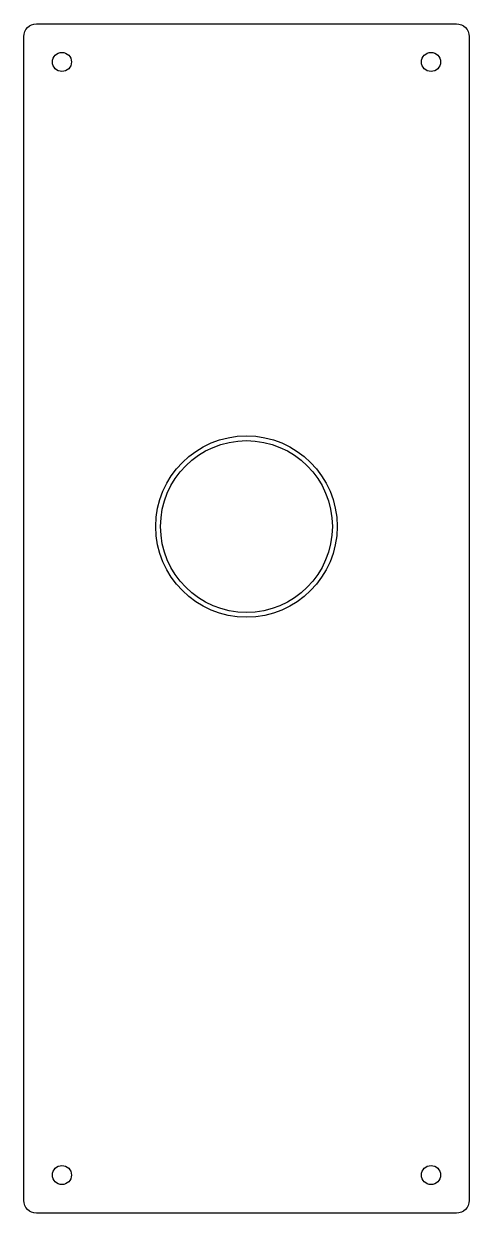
# Model space of a CAD drawing. Header units: millimetres. Extents: x -34 to 36, y -53 to 133.
import ezdxf

# ---------------------------------------------------------------- set-up
doc = ezdxf.new("R2010")
doc.units = ezdxf.units.MM
doc.layers.get('0').update_dxf_attribs({"linetype": 'CONTINUOUS'})

msp = doc.modelspace()

# ---------------------------------------------------------------- linework, layer by layer
msp.add_lwpolyline([(-34.08, 131.41, -0.414214), (-32.08, 133.41), (33.92, 133.41, -0.414214), (35.92, 131.41), (35.92, -51.49, -0.414214), (33.92, -53.49), (-32.08, -53.49, -0.414214), (-34.08, -51.49)], format="xyb", close=True)
for centre, radius in [((-28.08, 127.41), 1.5), ((29.92, 127.41), 1.5), ((0.92, 54.41), 14.25), ((0.92, 54.41), 13.5), ((-28.08, -47.49), 1.5), ((29.92, -47.49), 1.5)]:
    msp.add_circle(centre, radius)

doc.saveas('drawing.dxf')
